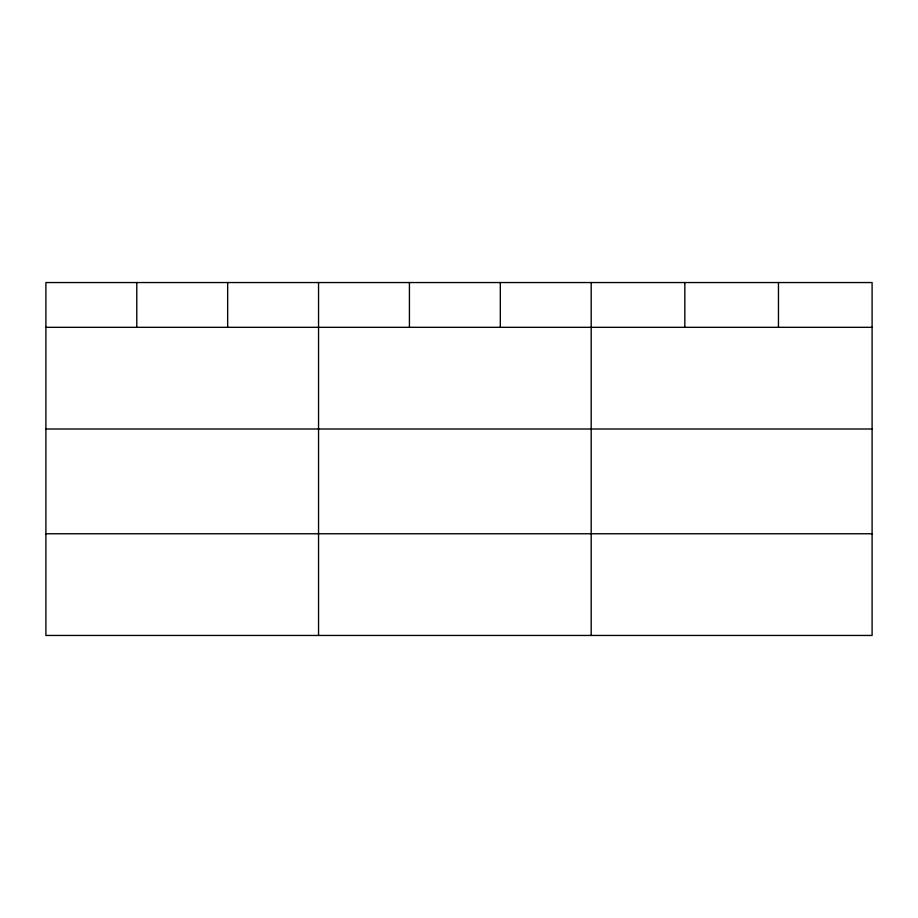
<?xml version="1.0" encoding="UTF-8"?>
<svg xmlns="http://www.w3.org/2000/svg" width="918" height="918" viewBox="0 0 918 918"><rect width="100%" height="100%" fill="white"/><g stroke="black" fill="none" stroke-linecap="round" stroke-linejoin="round"><path stroke-width="1.38" d="M872.1 429.004L872.1 282.549L45.9 282.549L45.9 635.451L872.1 635.451L872.1 429.004L45.9 429.004M45.9 327.324L872.1 327.324M45.9 533.76L872.1 533.76M778.464 282.549L778.464 327.324M684.828 282.549L684.828 327.324M591.192 282.549L591.192 635.451M500.31 282.549L500.31 327.324M409.428 282.549L409.428 327.324M318.546 282.549L318.546 635.451M227.664 282.549L227.664 327.324M136.782 282.549L136.782 327.324"/></g></svg>
